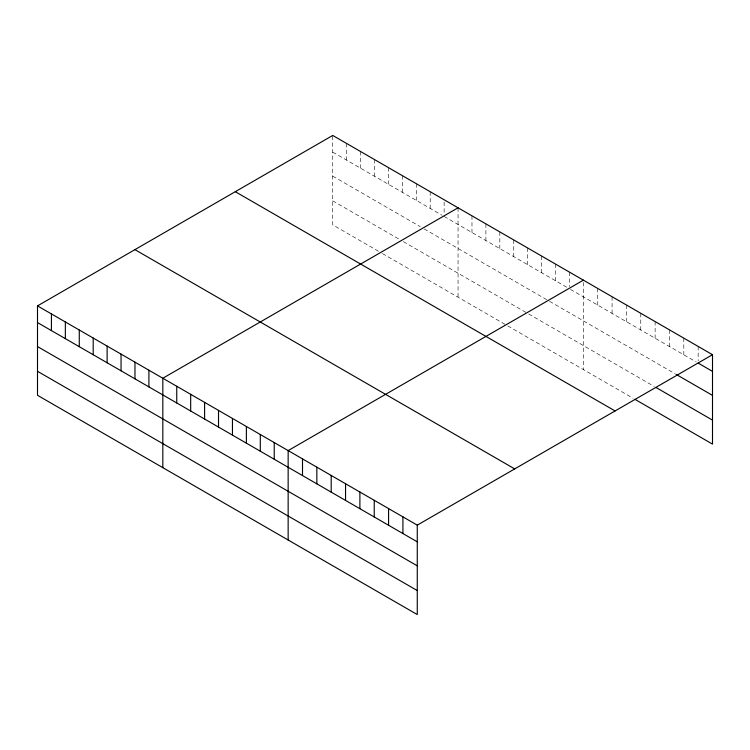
<?xml version="1.0" encoding="UTF-8"?>
<svg xmlns="http://www.w3.org/2000/svg" width="750" height="750" viewBox="0 0 750 750"><rect width="100%" height="100%" fill="white"/><g stroke="black" fill="none" stroke-linecap="round" stroke-linejoin="round"><path stroke-width="0.56" stroke-dasharray="3.75 2.81" d="M332.728 152.119L442.134 215.287M444.122 216.431L567.459 287.644M570.45 289.369L696.244 361.988M332.728 176.119L420.253 226.65M424.228 228.947L548.559 300.731M549.562 301.303L675.197 373.847M332.728 200.85L399.366 239.325M403.341 241.622L527.672 313.406M528.675 313.978L654.159 386.428M378.478 251.269L332.728 224.85L332.728 135.441M382.453 253.566L506.784 325.341M507.787 325.922L633.113 398.278M698.156 346.425L698.156 360.872M683.803 338.137L683.803 354.816M669.459 329.85L669.459 346.528M655.116 321.572L655.116 338.25M640.763 313.284L640.763 329.962M626.419 305.006L626.419 321.675M612.075 296.719L612.075 313.397M597.722 288.441L597.722 305.109M583.378 282.375L583.378 369.562M569.447 272.119L569.447 286.566M555.525 264.075L555.525 280.753M541.603 256.041L541.603 272.709M527.672 247.997L527.672 264.675M513.75 239.953L513.75 256.631M499.828 231.919L499.828 248.588M485.897 223.875L485.897 240.553M471.975 215.841L471.975 232.509M458.053 207.797L458.053 297.206M444.122 201.984L444.122 214.209M430.2 191.719L430.2 208.397M416.278 183.684L416.278 200.353M402.347 175.641L402.347 192.319M388.425 167.597L388.425 184.275M374.503 159.562L374.503 176.231M360.572 151.519L360.572 168.197M346.65 143.484L346.65 160.153"/><path stroke-width="1.12" d="M37.5 305.887L417.272 525.15L417.272 614.559L37.5 395.297L37.5 305.887L332.728 135.441L712.5 354.703L712.5 444.113L635.025 399.384M458.053 207.797L162.825 378.244L162.825 467.653M583.378 280.153L288.15 450.6L288.15 540.009M417.272 525.15L712.5 354.703M698.156 363.094L712.5 371.381M676.153 374.4L712.5 395.381M656.072 387.525L712.5 420.113M235.303 191.691L615.075 410.953M134.925 249.637L514.697 468.9M37.5 322.566L417.272 541.828M37.5 346.566L417.272 565.828M37.5 371.297L417.272 590.559M402.928 516.872L402.928 533.541M388.584 508.584L388.584 525.262M374.231 500.297L374.231 516.975M359.887 492.019L359.887 508.688M345.544 483.731L345.544 500.409M331.191 475.453L331.191 492.122M316.847 467.166L316.847 483.844M302.503 458.888L302.503 475.556M274.228 442.566L274.228 459.234M260.306 434.522L260.306 451.2M246.375 426.488L246.375 443.156M232.453 418.444L232.453 435.122M218.522 410.4L218.522 427.078M204.6 402.366L204.6 419.034M190.678 394.322L190.678 411M176.747 386.288L176.747 402.956M148.903 370.209L148.903 386.878M134.972 362.166L134.972 378.844M121.05 354.131L121.05 370.8M107.128 346.088L107.128 362.766M93.197 338.044L93.197 354.722M79.275 330.009L79.275 346.678M65.353 321.966L65.353 338.644M51.422 313.931L51.422 330.6"/></g></svg>
